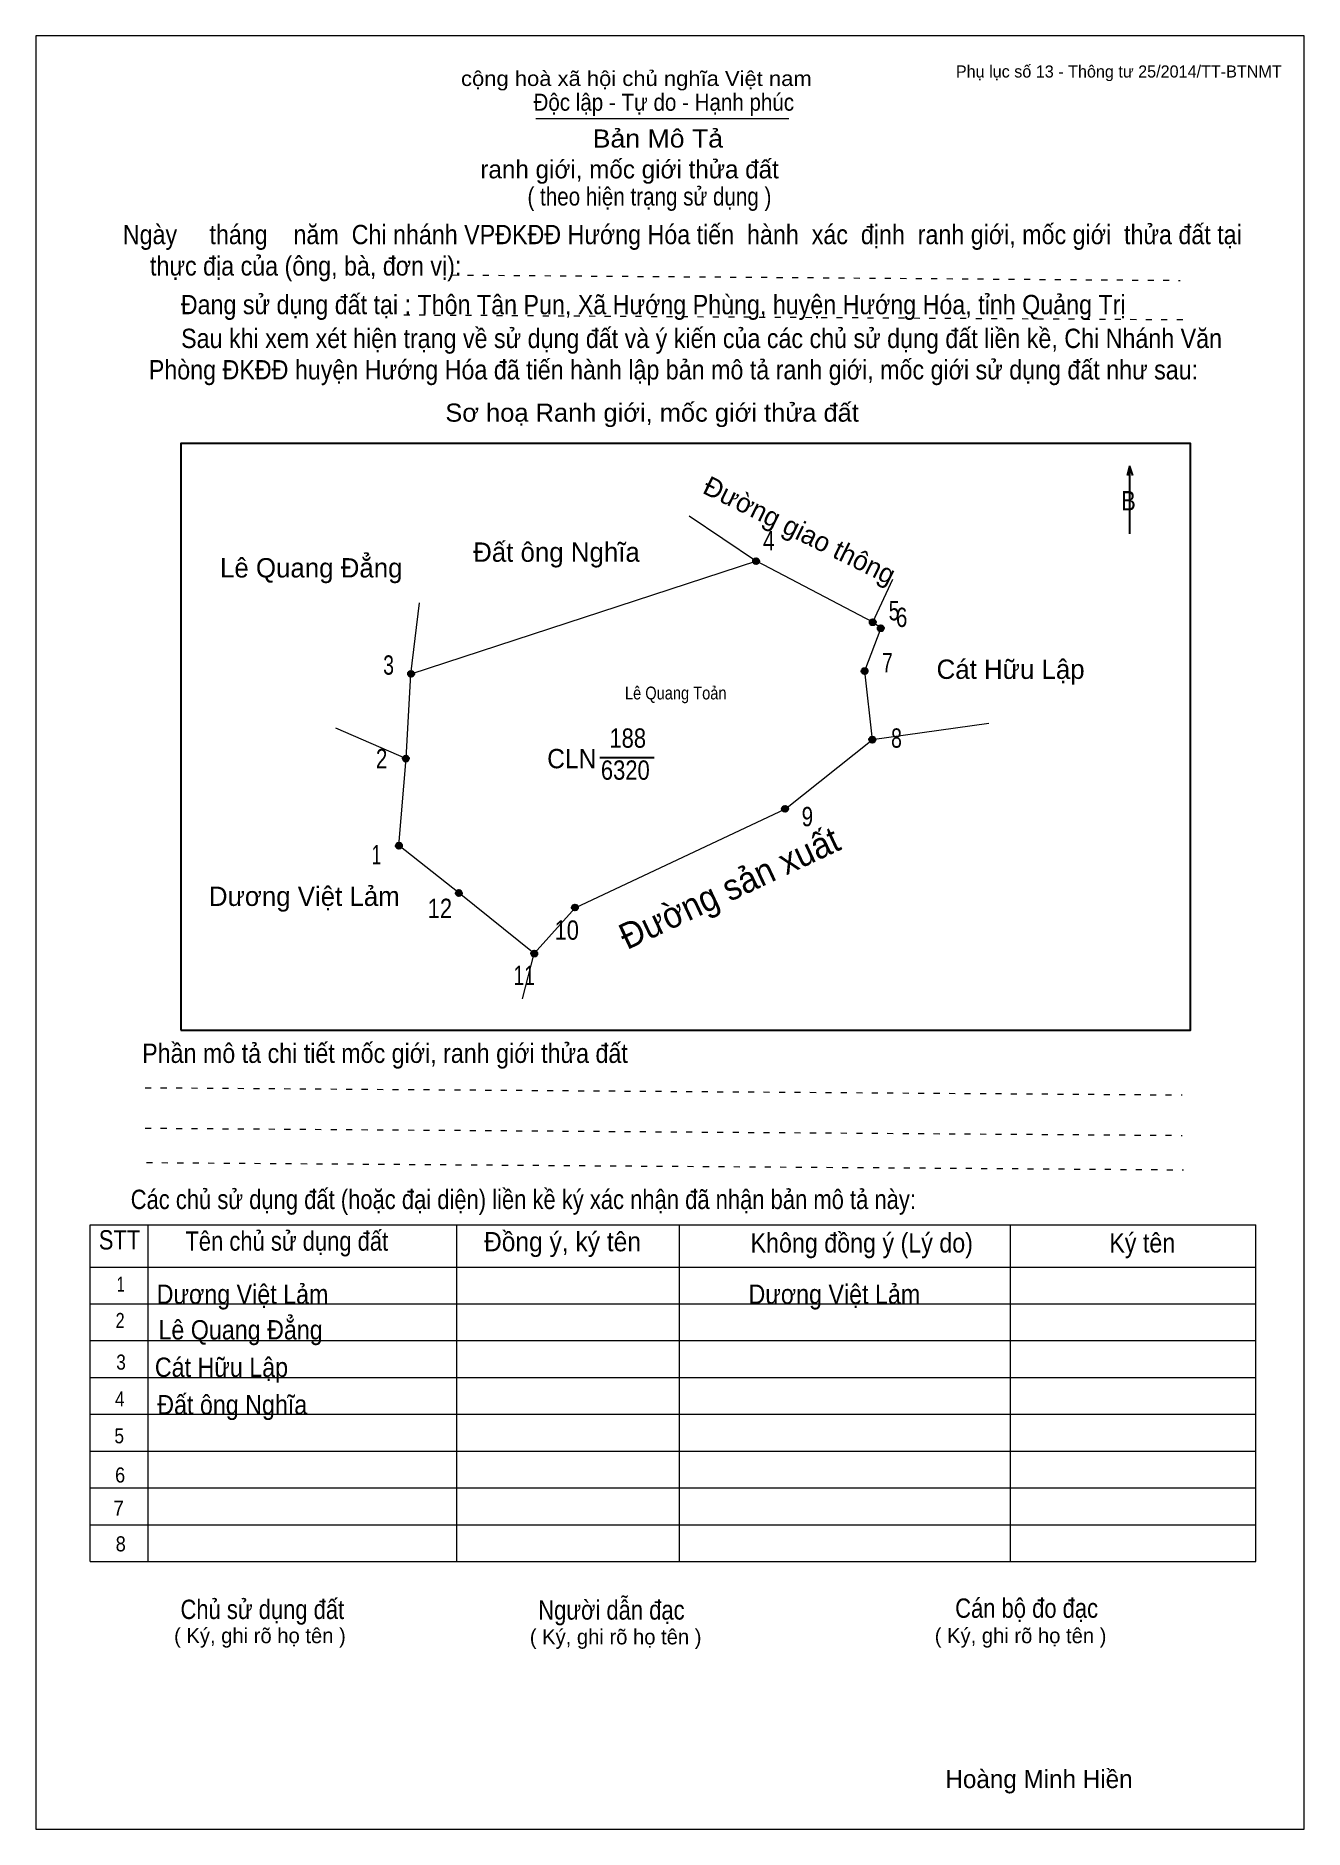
# Model space of a CAD drawing. Header units: centimetres. Extents: x 0 to 21, y 0 to 29.7.
import ezdxf
from ezdxf.enums import TextEntityAlignment as Align

# ---------------------------------------------------------------- set-up
doc = ezdxf.new("R2010")
doc.units = ezdxf.units.CM
doc.header["$LTSCALE"] = 0.13
doc.linetypes.add('DOTTED', pattern=[1.5, 0.3, -1.2])
for name, color, linetype, lineweight in [('1', 7, 'Continuous', 13), ('32', 7, 'Continuous', 25), ('33', 7, 'Continuous', 25), ('6', 7, 'Continuous', 13), ('62', 7, 'Continuous', 13)]:
    doc.layers.add(name, color=color, linetype=linetype, lineweight=lineweight)
for name, color, linetype in [('2', 7, 'Continuous'), ('34', 7, 'Continuous'), ('63', 7, 'Continuous')]:
    doc.layers.add(name, color=color, linetype=linetype)

msp = doc.modelspace()

# ---------------------------------------------------------------- hatches: boundary and pattern name
at = {"layer": '32'}
for points in [[(11.9751, 21.0004, 1), (11.8751, 21.0004, 1)], [(13.9073, 19.9874, 1), (13.8073, 19.9874, 1)], [(14.0386, 19.888, 1), (13.9386, 19.888, 1)], [(6.2623, 19.1342, 1), (6.1623, 19.1342, 1)], [(13.7724, 19.1803, 1), (13.6724, 19.1803, 1)], [(13.8995, 18.0439, 1), (13.7995, 18.0439, 1)], [(6.1757, 17.7301, 1), (6.0757, 17.7301, 1)], [(12.4542, 16.8982, 1), (12.3542, 16.8982, 1)], [(6.0614, 16.2877, 1), (5.9614, 16.2877, 1)], [(7.0531, 15.5041, 1), (6.9531, 15.5041, 1)], [(8.976, 15.2649, 1), (8.876, 15.2649, 1)], [(8.3024, 14.5004, 1), (8.2024, 14.5004, 1)]]:
    msp.add_hatch(color=256, dxfattribs=at).paths.add_polyline_path(points)

# ---------------------------------------------------------------- linework, layer by layer
at = {"layer": '1'}
msp.add_lwpolyline([(21, 0), (21, 29.7), (0, 29.7), (0, 0)], close=True, dxfattribs=at)
at = {"layer": '32'}
for centre in [(11.9251, 21.0004), (13.8573, 19.9874), (13.9886, 19.888), (6.2123, 19.1342), (13.7224, 19.1803), (13.8495, 18.0439), (6.1257, 17.7301), (12.4042, 16.8982), (6.0114, 16.2877), (7.0031, 15.5041), (8.926, 15.2649), (8.2524, 14.5004)]:
    msp.add_circle(centre, 0.05, dxfattribs=at)
at = {"layer": '33'}
msp.add_line((9.34, 17.75), (10.24, 17.75), dxfattribs=at)
at = {"layer": '6'}
for p, q in [((10.82, 21.75), (11.93, 21)), ((13.86, 19.99), (14.19, 20.7)), ((6.21, 19.13), (6.35, 20.31)), ((13.99, 19.89), (13.86, 19.99)), ((6.13, 17.73), (6.21, 19.13)), ((4.96, 18.24), (6.13, 17.73)), ((15.78, 18.31), (13.85, 18.04)), ((8.25, 14.5), (7.01, 15.5)), ((8.06, 13.75), (8.25, 14.5))]:
    msp.add_line(p, q, dxfattribs=at)
for points in [[(13.86, 19.99), (11.93, 21), (6.21, 19.13)], [(13.99, 19.89), (13.72, 19.18), (13.85, 18.04)], [(8.25, 14.5), (8.93, 15.26), (12.41, 16.9), (13.85, 18.04)], [(7.01, 15.5), (6.01, 16.29), (6.13, 17.73)]]:
    msp.add_lwpolyline(points, dxfattribs=at)
at = {"layer": '62'}
for p, q in [((8.28, 28.33), (12.47, 28.33)), ((0.9, 10.01), (20.2, 10.01)), ((0.9, 4.43), (0.9, 10.01)), ((1.86, 4.43), (1.86, 10.01)), ((6.97, 4.43), (6.97, 9.99)), ((10.66, 4.43), (10.66, 9.99)), ((16.14, 4.43), (16.14, 10.01)), ((20.2, 4.43), (20.2, 10.01)), ((0.9, 9.31), (20.2, 9.31)), ((0.9, 8.7), (20.2, 8.7)), ((0.9, 8.09), (20.2, 8.09)), ((0.9, 7.48), (20.2, 7.48)), ((0.9, 6.87), (20.2, 6.87)), ((0.9, 6.26), (20.2, 6.26)), ((0.9, 5.65), (20.2, 5.65)), ((0.9, 5.04), (20.2, 5.04)), ((0.9, 4.43), (20.2, 4.43))]:
    msp.add_line(p, q, dxfattribs=at)
at = {"layer": '62', "linetype": 'DOTTED'}
for p, q in [((6.89, 25.74), (18.95, 25.65)), ((6.09, 25.08), (19.04, 25)), ((1.81, 12.28), (18.98, 12.16)), ((1.81, 11.61), (18.98, 11.49)), ((1.83, 11.04), (19, 10.92))]:
    msp.add_line(p, q, dxfattribs=at)
at = {"layer": '62', "lineweight": 25}
for p, q in [((18.11, 22.58), (18.11, 21.45)), ((18.11, 22.57), (18.07, 22.42)), ((18.11, 22.57), (18.16, 22.42))]:
    msp.add_line(p, q, dxfattribs=at)
msp.add_lwpolyline([(2.4, 13.23), (19.12, 13.23), (19.12, 22.95), (2.4, 22.95)], close=True, dxfattribs=at)

# ---------------------------------------------------------------- texts
at = {"layer": '2', "width": 0.95}
msp.add_text('Đường sản xuất', height=0.43, rotation=25.158, dxfattribs=at).set_placement((11.5736, 15.3954), align=Align.CENTER)
at = {"layer": '32'}
for s, width, p in [('4', 0.8, (12.135, 21.18)), ('5', 0.75, (14.21, 20.02)), ('6', 0.8, (14.335, 19.91)), ('3', 0.75, (5.84, 19.12)), ('7', 0.75, (14.1, 19.16)), ('8', 0.75, (14.25, 17.91)), ('2', 0.8, (5.725, 17.57)), ('9', 0.8, (12.775, 16.61)), ('1', 0.65, (5.64, 15.98)), ('12', 0.85, (6.69, 15.09)), ('10', 0.85, (8.79, 14.73)), ('11', 0.75, (8.085, 13.98))]:
    msp.add_text(s, height=0.32, dxfattribs=dict(at, width=width)).set_placement(p, align=Align.CENTER)
at = {"layer": '33'}
msp.add_text('Đường giao thông', height=0.32, rotation=333.75, dxfattribs=at).set_placement((12.5742, 21.3687), align=Align.CENTER)
for s, p in [('Lê Quang Đẳng', (4.56, 20.73)), ('Đất ông Nghĩa', (8.62, 20.99)), ('Cát Hữu Lập', (16.14, 19.05)), ('Dương Việt Lảm', (4.445, 15.29))]:
    msp.add_text(s, height=0.32, dxfattribs=at).set_placement(p, align=Align.CENTER)
at = {"layer": '33', "width": 0.85}
for s, p in [('188', (9.8, 17.91)), ('6320', (9.76, 17.38))]:
    msp.add_text(s, height=0.32, dxfattribs=at).set_placement(p, align=Align.CENTER)
at = {"layer": '33', "width": 0.95}
msp.add_text('CLN', height=0.32, dxfattribs=at).set_placement((9.28, 17.57), align=Align.RIGHT)
at = {"layer": '34', "width": 0.9}
for s, p in [('Dương Việt Lảm', (2, 8.7)), ('Dương Việt Lảm', (11.8, 8.7)), ('Lê Quang Đẳng', (2.03, 8.11)), ('Cát Hữu Lập', (1.97, 7.49)), ('Đất ông Nghĩa', (2.01, 6.87))]:
    msp.add_text(s, height=0.32, dxfattribs=at).set_placement(p)
at = {"layer": '6', "width": 0.85}
msp.add_text('Lê Quang Toản', height=0.2129, dxfattribs=at).set_placement((10.595, 18.71), align=Align.CENTER)
at = {"layer": '62'}
for s, height, width, p in [('cộng hoà xã hội chủ nghĩa Việt nam', 0.2474, 1.1, (7.04, 28.87)), ('Độc lập - Tự do - Hạnh phúc', 0.2828, 0.9, (8.24, 28.46)), ('Bản Mô Tả', 0.3, 1.1, (9.22, 27.85)), ('( theo hiện trạng sử dụng )', 0.3, 0.85, (8.14, 26.89)), ('Ngày     tháng    năm  Chi nhánh VPĐKĐĐ Hướng Hóa tiến  hành  xác  định  ranh giới, mốc giới  thửa đất tại ', 0.32, 0.9, (1.44, 26.25)), ('thực địa của (ông, bà, đơn vị): ', 0.32, 0.9, (1.89, 25.73)), ('Đang sử dụng đất tại : Thôn Tân Pun, Xã Hướng Phùng, huyện Hướng Hóa, tỉnh Quảng Trị', 0.32, 0.9, (2.4, 25.09)), ('     Sau khi xem xét hiện trạng về sử dụng đất và ý kiến của các chủ sử dụng đất liền kề, Chi Nhánh Văn ', 0.32, 0.9, (1.87, 24.53)), ('Phòng ĐKĐĐ huyện Hướng Hóa đã tiến hành lập bản mô tả ranh giới, mốc giới sử dụng đất như sau:', 0.32, 0.9, (1.87, 24.01)), ('Sơ hoạ Ranh giới, mốc giới thửa đất', 0.3, 1.05, (6.78, 23.31)), ('B', 0.32, 0.85, (17.97, 21.84)), ('Phần mô tả chi tiết mốc giới, ranh giới thửa đất ', 0.32, 0.9, (1.76, 12.69)), ('Các chủ sử dụng đất (hoặc đại diện) liền kề ký xác nhận đã nhận bản mô tả này:', 0.32, 0.85, (1.57, 10.27))]:
    msp.add_text(s, height=height, dxfattribs=dict(at, width=width)).set_placement(p)
msp.add_text('ranh giới, mốc giới thửa đất', height=0.3, dxfattribs=at).set_placement((7.36, 27.34))
for s, height, width, p in [('STT', 0.32, 0.85, (1.385, 9.6)), ('Tên chủ sử dụng đất', 0.32, 0.85, (4.155, 9.58)), ('Đồng ý, ký tên', 0.32, 0.95, (8.72, 9.57)), ('Không đồng ý (Lý do)', 0.32, 0.9, (13.675, 9.55)), ('Ký tên', 0.32, 0.9, (18.32, 9.55)), ('1', 0.25, 0.7, (1.405, 8.9)), ('2', 0.25, 0.8, (1.395, 8.3)), ('3', 0.25, 0.85, (1.41, 7.61)), ('4', 0.25, 0.85, (1.39, 7)), ('5', 0.25, 0.85, (1.38, 6.39)), ('6', 0.25, 0.9, (1.395, 5.74)), ('7', 0.25, 0.95, (1.37, 5.19)), ('8', 0.25, 0.9, (1.405, 4.6)), ('Người dẫn đạc', 0.32, 0.85, (9.53, 3.47)), ('Chủ sử dụng đất', 0.32, 0.85, (3.75, 3.48)), ('Cán bộ đo đạc', 0.32, 0.85, (16.405, 3.5))]:
    msp.add_text(s, height=height, dxfattribs=dict(at, width=width)).set_placement(p, align=Align.CENTER)
for p in [(3.71, 3.08), (9.6, 3.06), (16.305, 3.08)]:
    msp.add_text('( Ký, ghi rõ họ tên )', height=0.25, dxfattribs=at).set_placement(p, align=Align.CENTER)
at = {"layer": '63'}
msp.add_text('Phụ lục số 13 - Thông tư 25/2014/TT-BTNMT', height=0.2, dxfattribs=at).set_placement((20.63, 29.01), align=Align.RIGHT)
msp.add_text('Hoàng Minh Hiền', height=0.3, dxfattribs=at).set_placement((16.61, 0.68), align=Align.CENTER)

doc.saveas('drawing.dxf')
